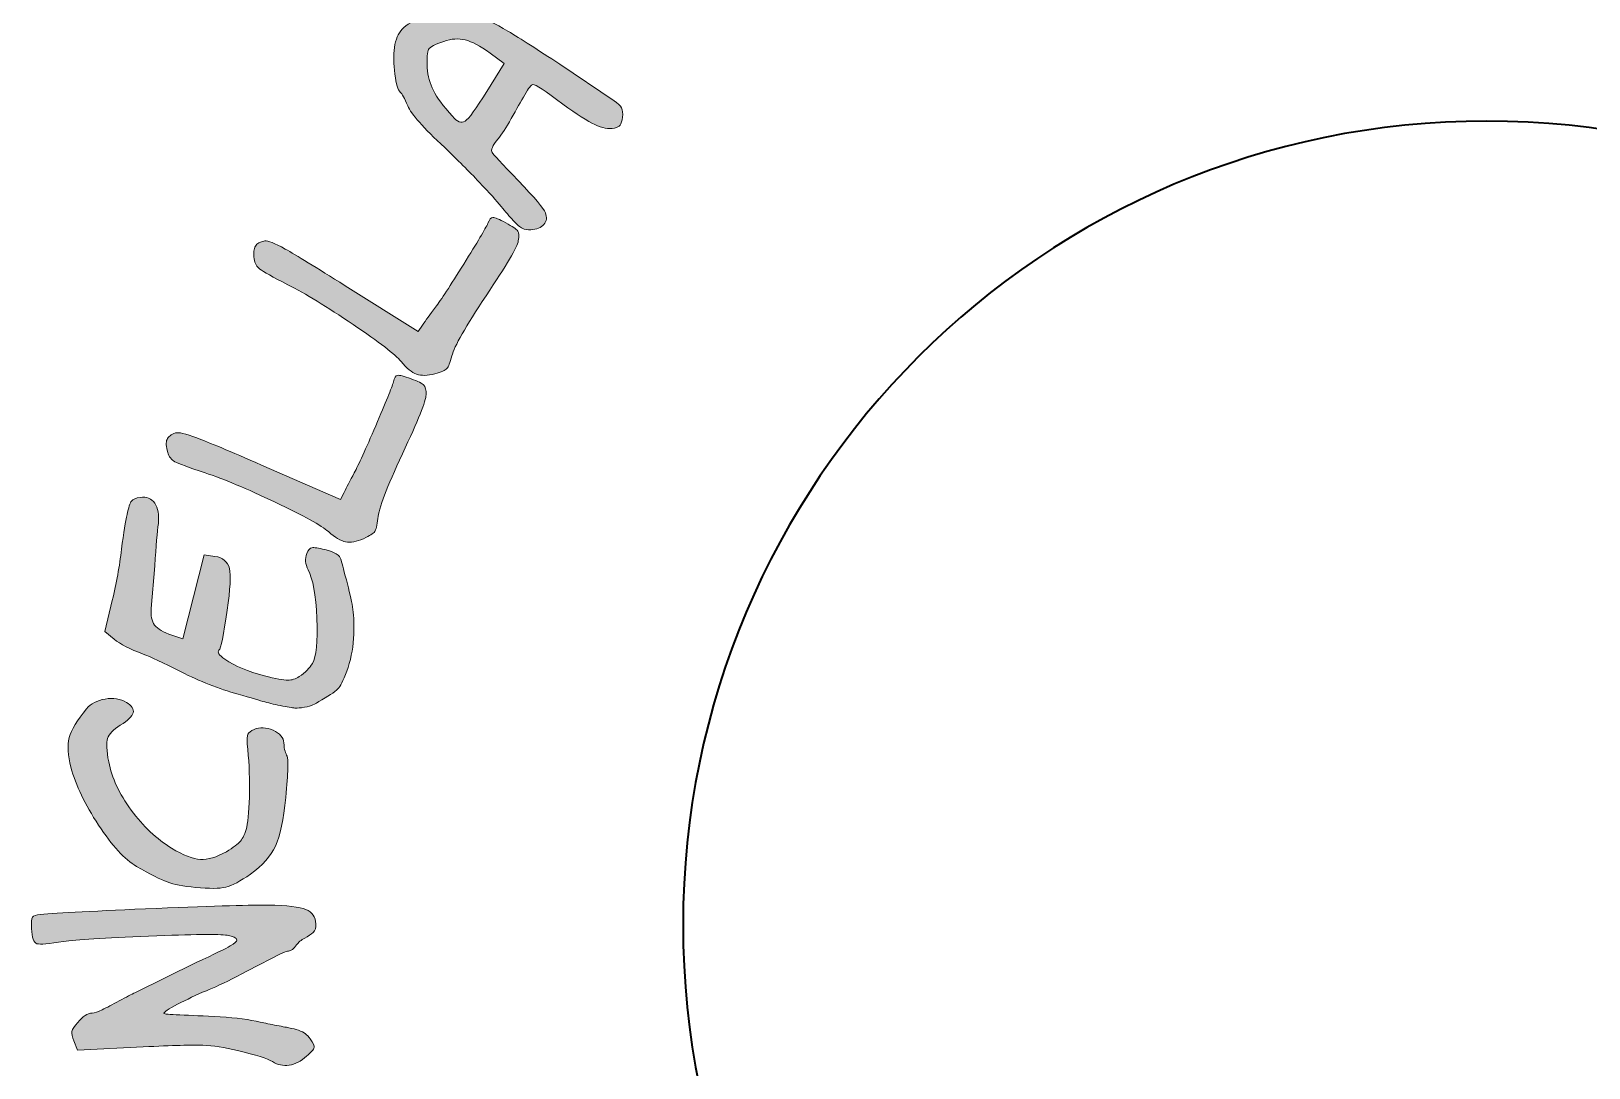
# Model space of a CAD drawing. Header units: inches. Extents: x -377 to 507, y -117 to 625.
# Drawn here: x -327.91 to -301.75, y 465.62 to 483.03 of the extents above; entities that cross this region are included whole.
import ezdxf

# ---------------------------------------------------------------- set-up
doc = ezdxf.new("R2010")
doc.units = ezdxf.units.IN
doc.header["$MEASUREMENT"] = 0
doc.layers.add('CUT', color=7, linetype='Continuous')
doc.layers.add('ENGRAVE', color=7, linetype='Continuous')

# ---------------------------------------------------------------- blocks, each defined once
blk = doc.blocks.new('block 265')
at = {"layer": 'ENGRAVE'}
h = blk.add_hatch(color=7, dxfattribs=at)
h.dxf.hatch_style = 2
edge = h.paths.add_edge_path()
edge.add_spline(control_points=[(-321.808, 482.757), (-321.788, 482.894), (-321.745, 482.997), (-321.679, 483.067), (-321.614, 483.136), (-321.48, 483.216), (-321.278, 483.307), (-321.143, 483.365), (-321.019, 483.398), (-320.909, 483.405), (-320.798, 483.413), (-320.655, 483.384), (-320.481, 483.319), (-320.306, 483.254), (-320.113, 483.159), (-319.902, 483.033), (-319.689, 482.907), (-319.4, 482.722), (-319.031, 482.477), (-319.031, 482.477), (-318.12, 481.864), (-318.12, 481.864), (-318.056, 481.822), (-318.015, 481.782), (-317.996, 481.745), (-317.978, 481.708), (-317.971, 481.656), (-317.977, 481.589), (-317.986, 481.525), (-317.999, 481.481), (-318.016, 481.457), (-318.034, 481.432), (-318.066, 481.415), (-318.113, 481.405), (-318.211, 481.386), (-318.321, 481.406), (-318.444, 481.464), (-318.566, 481.521), (-318.745, 481.637), (-318.981, 481.81), (-319.275, 482.032), (-319.444, 482.141), (-319.486, 482.137), (-319.509, 482.134), (-319.554, 482.078), (-319.618, 481.967), (-319.683, 481.855), (-319.759, 481.722), (-319.846, 481.566), (-319.934, 481.41), (-320.008, 481.297), (-320.067, 481.225), (-320.162, 481.111), (-320.195, 481.034), (-320.167, 480.995), (-320.153, 480.972), (-320.007, 480.815), (-319.728, 480.524), (-319.45, 480.233), (-319.298, 480.053), (-319.274, 479.983), (-319.242, 479.908), (-319.25, 479.843), (-319.298, 479.789), (-319.346, 479.735), (-319.419, 479.705), (-319.517, 479.698), (-319.574, 479.696), (-319.623, 479.704), (-319.661, 479.723), (-319.701, 479.742), (-319.751, 479.785), (-319.814, 479.853), (-319.876, 479.921), (-319.944, 480), (-320.017, 480.091), (-320.09, 480.182), (-320.212, 480.318), (-320.384, 480.498), (-320.556, 480.679), (-320.749, 480.872), (-320.964, 481.077), (-321.324, 481.413), (-321.53, 481.646), (-321.585, 481.777), (-321.639, 481.907), (-321.681, 481.984), (-321.71, 482.008), (-321.75, 482.041), (-321.78, 482.142), (-321.8, 482.313), (-321.821, 482.484), (-321.824, 482.632), (-321.808, 482.757)], knot_values=[0, 0, 0, 0, 1, 1, 1, 2, 2, 2, 3, 3, 3, 4, 4, 4, 5, 5, 5, 6, 6, 6, 7, 7, 7, 8, 8, 8, 9, 9, 9, 10, 10, 10, 11, 11, 11, 12, 12, 12, 13, 13, 13, 14, 14, 14, 15, 15, 15, 16, 16, 16, 17, 17, 17, 18, 18, 18, 19, 19, 19, 20, 20, 20, 21, 21, 21, 22, 22, 22, 23, 23, 23, 24, 24, 24, 25, 25, 25, 26, 26, 26, 27, 27, 27, 28, 28, 28, 29, 29, 29, 30, 30, 30, 31, 31, 31, 31], degree=3, periodic=1)
edge = h.paths.add_edge_path()
edge.add_spline(control_points=[(-320.979, 482.862), (-321.125, 482.812), (-321.21, 482.767), (-321.235, 482.727), (-321.259, 482.687), (-321.267, 482.584), (-321.257, 482.416), (-321.248, 482.282), (-321.213, 482.156), (-321.154, 482.038), (-321.095, 481.92), (-320.988, 481.776), (-320.834, 481.604), (-320.752, 481.509), (-320.682, 481.481), (-320.623, 481.52), (-320.56, 481.562), (-320.439, 481.728), (-320.259, 482.019), (-320.259, 482.019), (-319.966, 482.493), (-319.966, 482.493), (-319.966, 482.493), (-320.203, 482.665), (-320.203, 482.665), (-320.367, 482.784), (-320.506, 482.858), (-320.621, 482.887), (-320.734, 482.915), (-320.854, 482.907), (-320.979, 482.862)], knot_values=[0, 0, 0, 0, 1, 1, 1, 2, 2, 2, 3, 3, 3, 4, 4, 4, 5, 5, 5, 6, 6, 6, 7, 7, 7, 8, 8, 8, 9, 9, 9, 10, 10, 10, 10], degree=3, periodic=1)
h = blk.add_hatch(color=7, dxfattribs=at)
h.dxf.hatch_style = 2
edge = h.paths.add_edge_path()
edge.add_spline(control_points=[(-324.163, 479.209), (-324.178, 479.307), (-324.171, 479.379), (-324.143, 479.424), (-324.116, 479.469), (-324.063, 479.498), (-323.986, 479.51), (-323.936, 479.519), (-323.821, 479.474), (-323.642, 479.374), (-323.462, 479.274), (-323.127, 479.069), (-322.637, 478.759), (-322.637, 478.759), (-321.411, 477.988), (-321.411, 477.988), (-321.411, 477.988), (-321.336, 478.098), (-321.336, 478.098), (-321.284, 478.175), (-321.211, 478.274), (-321.117, 478.396), (-321.03, 478.515), (-320.871, 478.757), (-320.643, 479.122), (-320.416, 479.486), (-320.281, 479.715), (-320.239, 479.808), (-320.214, 479.873), (-320.186, 479.905), (-320.153, 479.905), (-320.121, 479.905), (-320.049, 479.875), (-319.937, 479.814), (-319.826, 479.753), (-319.759, 479.708), (-319.738, 479.677), (-319.717, 479.647), (-319.714, 479.592), (-319.728, 479.511), (-319.744, 479.412), (-319.925, 479.104), (-320.27, 478.588), (-320.615, 478.073), (-320.806, 477.736), (-320.842, 477.58), (-320.873, 477.465), (-320.901, 477.394), (-320.928, 477.368), (-320.953, 477.341), (-321.021, 477.312), (-321.13, 477.28), (-321.255, 477.246), (-321.356, 477.244), (-321.436, 477.273), (-321.515, 477.302), (-321.602, 477.372), (-321.697, 477.485), (-321.793, 477.603), (-322.062, 477.811), (-322.503, 478.108), (-322.944, 478.405), (-323.308, 478.627), (-323.596, 478.773), (-323.856, 478.907), (-324.014, 478.995), (-324.068, 479.036), (-324.123, 479.076), (-324.154, 479.134), (-324.163, 479.209)], knot_values=[0, 0, 0, 0, 1, 1, 1, 2, 2, 2, 3, 3, 3, 4, 4, 4, 5, 5, 5, 6, 6, 6, 7, 7, 7, 8, 8, 8, 9, 9, 9, 10, 10, 10, 11, 11, 11, 12, 12, 12, 13, 13, 13, 14, 14, 14, 15, 15, 15, 16, 16, 16, 17, 17, 17, 18, 18, 18, 19, 19, 19, 20, 20, 20, 21, 21, 21, 22, 22, 22, 23, 23, 23, 23], degree=3, periodic=1)
h = blk.add_hatch(color=7, dxfattribs=at)
h.dxf.hatch_style = 2
edge = h.paths.add_edge_path()
edge.add_spline(control_points=[(-325.616, 475.96), (-325.645, 476.055), (-325.649, 476.127), (-325.628, 476.176), (-325.608, 476.224), (-325.561, 476.261), (-325.486, 476.285), (-325.438, 476.301), (-325.318, 476.274), (-325.125, 476.202), (-324.933, 476.13), (-324.57, 475.978), (-324.039, 475.746), (-324.039, 475.746), (-322.712, 475.168), (-322.712, 475.168), (-322.712, 475.168), (-322.654, 475.288), (-322.654, 475.288), (-322.614, 475.372), (-322.557, 475.481), (-322.482, 475.615), (-322.413, 475.747), (-322.293, 476.01), (-322.123, 476.405), (-321.953, 476.799), (-321.854, 477.046), (-321.826, 477.144), (-321.812, 477.212), (-321.788, 477.248), (-321.757, 477.253), (-321.725, 477.258), (-321.649, 477.239), (-321.529, 477.195), (-321.41, 477.152), (-321.338, 477.117), (-321.312, 477.09), (-321.287, 477.063), (-321.274, 477.009), (-321.277, 476.927), (-321.278, 476.827), (-321.41, 476.495), (-321.674, 475.934), (-321.937, 475.372), (-322.075, 475.011), (-322.087, 474.85), (-322.1, 474.732), (-322.118, 474.657), (-322.139, 474.628), (-322.161, 474.598), (-322.224, 474.559), (-322.327, 474.51), (-322.445, 474.459), (-322.545, 474.441), (-322.628, 474.457), (-322.71, 474.474), (-322.807, 474.53), (-322.918, 474.628), (-323.031, 474.73), (-323.328, 474.895), (-323.809, 475.122), (-324.289, 475.349), (-324.683, 475.514), (-324.989, 475.615), (-325.267, 475.708), (-325.436, 475.771), (-325.496, 475.803), (-325.556, 475.835), (-325.596, 475.888), (-325.616, 475.96)], knot_values=[0, 0, 0, 0, 1, 1, 1, 2, 2, 2, 3, 3, 3, 4, 4, 4, 5, 5, 5, 6, 6, 6, 7, 7, 7, 8, 8, 8, 9, 9, 9, 10, 10, 10, 11, 11, 11, 12, 12, 12, 13, 13, 13, 14, 14, 14, 15, 15, 15, 16, 16, 16, 17, 17, 17, 18, 18, 18, 19, 19, 19, 20, 20, 20, 21, 21, 21, 22, 22, 22, 23, 23, 23, 23], degree=3, periodic=1)
h = blk.add_hatch(color=7, dxfattribs=at)
h.dxf.hatch_style = 2
edge = h.paths.add_edge_path()
edge.add_spline(control_points=[(-326.548, 473.47), (-326.478, 473.763), (-326.425, 474.05), (-326.391, 474.332), (-326.357, 474.613), (-326.326, 474.807), (-326.299, 474.914), (-326.273, 475.034), (-326.248, 475.11), (-326.225, 475.141), (-326.202, 475.172), (-326.151, 475.193), (-326.075, 475.204), (-325.971, 475.217), (-325.891, 475.184), (-325.834, 475.104), (-325.779, 475.024), (-325.758, 474.912), (-325.773, 474.767), (-325.791, 474.628), (-325.812, 474.391), (-325.835, 474.056), (-325.835, 474.056), (-325.893, 473.337), (-325.893, 473.337), (-325.906, 473.218), (-325.887, 473.126), (-325.836, 473.06), (-325.784, 472.995), (-325.689, 472.938), (-325.548, 472.889), (-325.548, 472.889), (-325.361, 472.828), (-325.361, 472.828), (-325.361, 472.828), (-325.003, 474.238), (-325.003, 474.238), (-325.003, 474.238), (-324.826, 474.213), (-324.826, 474.213), (-324.687, 474.191), (-324.605, 474.123), (-324.58, 474.009), (-324.554, 473.896), (-324.566, 473.662), (-324.617, 473.308), (-324.68, 472.887), (-324.726, 472.663), (-324.755, 472.635), (-324.788, 472.605), (-324.755, 472.555), (-324.655, 472.486), (-324.484, 472.368), (-324.263, 472.275), (-323.993, 472.206), (-323.799, 472.157), (-323.669, 472.133), (-323.601, 472.133), (-323.533, 472.133), (-323.468, 472.154), (-323.406, 472.195), (-323.306, 472.261), (-323.233, 472.334), (-323.186, 472.414), (-323.119, 472.524), (-323.095, 472.776), (-323.112, 473.172), (-323.129, 473.567), (-323.178, 473.838), (-323.259, 473.985), (-323.308, 474.085), (-323.315, 474.177), (-323.281, 474.259), (-323.257, 474.319), (-323.228, 474.352), (-323.194, 474.358), (-323.16, 474.365), (-323.087, 474.354), (-322.976, 474.326), (-322.812, 474.284), (-322.723, 474.231), (-322.708, 474.167), (-322.697, 474.124), (-322.667, 474.008), (-322.616, 473.819), (-322.567, 473.629), (-322.532, 473.478), (-322.512, 473.366), (-322.492, 473.254), (-322.485, 473.101), (-322.492, 472.906), (-322.497, 472.711), (-322.53, 472.525), (-322.587, 472.347), (-322.65, 472.171), (-322.701, 472.057), (-322.742, 472.006), (-322.784, 471.956), (-322.879, 471.888), (-323.026, 471.804), (-323.098, 471.761), (-323.149, 471.732), (-323.177, 471.717), (-323.204, 471.702), (-323.252, 471.689), (-323.321, 471.678), (-323.389, 471.667), (-323.438, 471.662), (-323.468, 471.664), (-323.499, 471.665), (-323.571, 471.676), (-323.685, 471.699), (-323.8, 471.721), (-323.899, 471.744), (-323.983, 471.768), (-324.066, 471.791), (-324.216, 471.835), (-324.431, 471.898), (-324.762, 471.991), (-325.081, 472.115), (-325.391, 472.272), (-325.7, 472.43), (-325.913, 472.529), (-326.029, 472.572), (-326.248, 472.654), (-326.41, 472.737), (-326.516, 472.82), (-326.516, 472.82), (-326.673, 472.952), (-326.673, 472.952), (-326.673, 472.952), (-326.548, 473.47), (-326.548, 473.47)], knot_values=[0, 0, 0, 0, 1, 1, 1, 2, 2, 2, 3, 3, 3, 4, 4, 4, 5, 5, 5, 6, 6, 6, 7, 7, 7, 8, 8, 8, 9, 9, 9, 10, 10, 10, 11, 11, 11, 12, 12, 12, 13, 13, 13, 14, 14, 14, 15, 15, 15, 16, 16, 16, 17, 17, 17, 18, 18, 18, 19, 19, 19, 20, 20, 20, 21, 21, 21, 22, 22, 22, 23, 23, 23, 24, 24, 24, 25, 25, 25, 26, 26, 26, 27, 27, 27, 28, 28, 28, 29, 29, 29, 30, 30, 30, 31, 31, 31, 32, 32, 32, 33, 33, 33, 34, 34, 34, 35, 35, 35, 36, 36, 36, 37, 37, 37, 38, 38, 38, 39, 39, 39, 40, 40, 40, 41, 41, 41, 42, 42, 42, 43, 43, 43, 44, 44, 44, 44], degree=3, periodic=1)
h = blk.add_hatch(color=7, dxfattribs=at)
h.dxf.hatch_style = 2
edge = h.paths.add_edge_path()
edge.add_spline(control_points=[(-327.241, 470.67), (-327.294, 470.871), (-327.303, 471.037), (-327.269, 471.168), (-327.235, 471.298), (-327.138, 471.46), (-326.979, 471.653), (-326.907, 471.739), (-326.802, 471.794), (-326.666, 471.817), (-326.53, 471.839), (-326.411, 471.82), (-326.311, 471.76), (-326.219, 471.704), (-326.181, 471.646), (-326.197, 471.586), (-326.214, 471.526), (-326.285, 471.457), (-326.412, 471.38), (-326.531, 471.303), (-326.601, 471.228), (-326.626, 471.156), (-326.65, 471.084), (-326.643, 470.952), (-326.607, 470.761), (-326.556, 470.497), (-326.43, 470.227), (-326.23, 469.952), (-326.029, 469.678), (-325.802, 469.464), (-325.55, 469.311), (-325.352, 469.194), (-325.192, 469.132), (-325.067, 469.124), (-324.942, 469.116), (-324.797, 469.159), (-324.63, 469.253), (-324.513, 469.322), (-324.434, 469.382), (-324.392, 469.431), (-324.352, 469.48), (-324.317, 469.558), (-324.29, 469.666), (-324.261, 469.787), (-324.246, 469.989), (-324.243, 470.271), (-324.241, 470.554), (-324.253, 470.818), (-324.28, 471.063), (-324.286, 471.14), (-324.281, 471.194), (-324.268, 471.224), (-324.254, 471.255), (-324.22, 471.282), (-324.167, 471.307), (-324.069, 471.348), (-323.962, 471.343), (-323.847, 471.291), (-323.73, 471.24), (-323.67, 471.169), (-323.666, 471.079), (-323.663, 471.024), (-323.656, 470.978), (-323.644, 470.943), (-323.633, 470.908), (-323.622, 470.879), (-323.611, 470.857), (-323.601, 470.834), (-323.597, 470.766), (-323.6, 470.652), (-323.602, 470.537), (-323.614, 470.374), (-323.635, 470.164), (-323.672, 469.789), (-323.729, 469.517), (-323.807, 469.348), (-323.886, 469.179), (-324.025, 469.022), (-324.227, 468.876), (-324.396, 468.756), (-324.534, 468.683), (-324.641, 468.657), (-324.747, 468.632), (-324.917, 468.63), (-325.148, 468.653), (-325.355, 468.673), (-325.513, 468.704), (-325.624, 468.744), (-325.735, 468.785), (-325.907, 468.872), (-326.141, 469.006), (-326.338, 469.123), (-326.55, 469.354), (-326.778, 469.7), (-327.006, 470.045), (-327.16, 470.369), (-327.241, 470.67)], knot_values=[0, 0, 0, 0, 1, 1, 1, 2, 2, 2, 3, 3, 3, 4, 4, 4, 5, 5, 5, 6, 6, 6, 7, 7, 7, 8, 8, 8, 9, 9, 9, 10, 10, 10, 11, 11, 11, 12, 12, 12, 13, 13, 13, 14, 14, 14, 15, 15, 15, 16, 16, 16, 17, 17, 17, 18, 18, 18, 19, 19, 19, 20, 20, 20, 21, 21, 21, 22, 22, 22, 23, 23, 23, 24, 24, 24, 25, 25, 25, 26, 26, 26, 27, 27, 27, 28, 28, 28, 29, 29, 29, 30, 30, 30, 31, 31, 31, 32, 32, 32, 32], degree=3, periodic=1)
h = blk.add_hatch(color=7, dxfattribs=at)
h.dxf.hatch_style = 2
edge = h.paths.add_edge_path()
edge.add_spline(control_points=[(-327.813, 467.708), (-327.866, 467.724), (-327.897, 467.809), (-327.905, 467.961), (-327.91, 468.062), (-327.904, 468.126), (-327.889, 468.152), (-327.873, 468.179), (-327.829, 468.193), (-327.757, 468.197), (-327.466, 468.224), (-326.815, 468.259), (-325.804, 468.3), (-324.794, 468.342), (-324.169, 468.36), (-323.932, 468.355), (-323.613, 468.35), (-323.401, 468.325), (-323.295, 468.282), (-323.189, 468.238), (-323.133, 468.157), (-323.128, 468.039), (-323.124, 467.975), (-323.14, 467.928), (-323.174, 467.897), (-323.209, 467.865), (-323.256, 467.833), (-323.316, 467.801), (-323.376, 467.768), (-323.421, 467.73), (-323.453, 467.686), (-323.501, 467.62), (-323.546, 467.586), (-323.588, 467.584), (-323.626, 467.582), (-323.726, 467.539), (-323.887, 467.454), (-324.048, 467.37), (-324.237, 467.272), (-324.454, 467.159), (-324.671, 467.047), (-324.842, 466.966), (-324.967, 466.918), (-325.136, 466.846), (-325.298, 466.77), (-325.451, 466.69), (-325.604, 466.61), (-325.68, 466.56), (-325.679, 466.539), (-325.678, 466.526), (-325.588, 466.517), (-325.41, 466.511), (-325.232, 466.505), (-325.007, 466.494), (-324.735, 466.478), (-324.463, 466.462), (-324.239, 466.432), (-324.063, 466.39), (-323.982, 466.373), (-323.888, 466.354), (-323.784, 466.334), (-323.679, 466.314), (-323.605, 466.3), (-323.562, 466.291), (-323.519, 466.283), (-323.472, 466.27), (-323.42, 466.254), (-323.369, 466.237), (-323.329, 466.218), (-323.303, 466.196), (-323.276, 466.174), (-323.25, 466.145), (-323.222, 466.108), (-323.172, 466.038), (-323.151, 465.989), (-323.158, 465.962), (-323.165, 465.934), (-323.207, 465.886), (-323.284, 465.819), (-323.377, 465.733), (-323.475, 465.683), (-323.576, 465.667), (-323.677, 465.652), (-323.771, 465.672), (-323.858, 465.727), (-323.937, 465.778), (-324.133, 465.84), (-324.446, 465.913), (-324.66, 465.967), (-324.854, 465.996), (-325.026, 466.002), (-325.198, 466.009), (-325.531, 466), (-326.026, 465.975), (-326.026, 465.975), (-327.129, 465.92), (-327.129, 465.92), (-327.129, 465.92), (-327.194, 466.076), (-327.194, 466.076), (-327.223, 466.142), (-327.233, 466.195), (-327.224, 466.234), (-327.216, 466.272), (-327.184, 466.322), (-327.127, 466.384), (-327.043, 466.486), (-326.963, 466.539), (-326.887, 466.543), (-326.845, 466.545), (-326.787, 466.563), (-326.715, 466.599), (-326.643, 466.634), (-326.548, 466.683), (-326.43, 466.746), (-326.312, 466.81), (-326.222, 466.857), (-326.16, 466.89), (-326.16, 466.89), (-325.136, 467.392), (-325.136, 467.392), (-324.83, 467.535), (-324.639, 467.627), (-324.565, 467.669), (-324.491, 467.711), (-324.454, 467.744), (-324.455, 467.769), (-324.457, 467.803), (-324.512, 467.83), (-324.618, 467.85), (-324.751, 467.869), (-325.191, 467.864), (-325.937, 467.836), (-326.684, 467.807), (-327.16, 467.777), (-327.366, 467.746), (-327.61, 467.704), (-327.759, 467.691), (-327.813, 467.708)], knot_values=[0, 0, 0, 0, 1, 1, 1, 2, 2, 2, 3, 3, 3, 4, 4, 4, 5, 5, 5, 6, 6, 6, 7, 7, 7, 8, 8, 8, 9, 9, 9, 10, 10, 10, 11, 11, 11, 12, 12, 12, 13, 13, 13, 14, 14, 14, 15, 15, 15, 16, 16, 16, 17, 17, 17, 18, 18, 18, 19, 19, 19, 20, 20, 20, 21, 21, 21, 22, 22, 22, 23, 23, 23, 24, 24, 24, 25, 25, 25, 26, 26, 26, 27, 27, 27, 28, 28, 28, 29, 29, 29, 30, 30, 30, 31, 31, 31, 32, 32, 32, 33, 33, 33, 34, 34, 34, 35, 35, 35, 36, 36, 36, 37, 37, 37, 38, 38, 38, 39, 39, 39, 40, 40, 40, 41, 41, 41, 42, 42, 42, 43, 43, 43, 44, 44, 44, 45, 45, 45, 46, 46, 46, 46], degree=3, periodic=1)
at = {"layer": 'ENGRAVE', "lineweight": 0}
for points, knots in [([(-321.808, 482.757), (-321.788, 482.894), (-321.745, 482.997), (-321.679, 483.067), (-321.614, 483.136), (-321.48, 483.216), (-321.278, 483.307), (-321.143, 483.365), (-321.019, 483.398), (-320.909, 483.405), (-320.798, 483.413), (-320.655, 483.384), (-320.481, 483.319), (-320.306, 483.254), (-320.113, 483.159), (-319.902, 483.033), (-319.689, 482.907), (-319.4, 482.722), (-319.031, 482.477), (-319.031, 482.477), (-318.12, 481.864), (-318.12, 481.864), (-318.056, 481.822), (-318.015, 481.782), (-317.996, 481.745), (-317.978, 481.708), (-317.971, 481.656), (-317.977, 481.589), (-317.986, 481.525), (-317.999, 481.481), (-318.016, 481.457), (-318.034, 481.432), (-318.066, 481.415), (-318.113, 481.405), (-318.211, 481.386), (-318.321, 481.406), (-318.444, 481.464), (-318.566, 481.521), (-318.745, 481.637), (-318.981, 481.81), (-319.275, 482.032), (-319.444, 482.141), (-319.486, 482.137), (-319.509, 482.134), (-319.554, 482.078), (-319.618, 481.967), (-319.683, 481.855), (-319.759, 481.722), (-319.846, 481.566), (-319.934, 481.41), (-320.008, 481.297), (-320.067, 481.225), (-320.162, 481.111), (-320.195, 481.034), (-320.167, 480.995), (-320.153, 480.972), (-320.007, 480.815), (-319.728, 480.524), (-319.45, 480.233), (-319.298, 480.053), (-319.274, 479.983), (-319.242, 479.908), (-319.25, 479.843), (-319.298, 479.789), (-319.346, 479.735), (-319.419, 479.705), (-319.517, 479.698), (-319.574, 479.696), (-319.623, 479.704), (-319.661, 479.723), (-319.701, 479.742), (-319.751, 479.785), (-319.814, 479.853), (-319.876, 479.921), (-319.944, 480), (-320.017, 480.091), (-320.09, 480.182), (-320.212, 480.318), (-320.384, 480.498), (-320.556, 480.679), (-320.749, 480.872), (-320.964, 481.077), (-321.324, 481.413), (-321.53, 481.646), (-321.585, 481.777), (-321.639, 481.907), (-321.681, 481.984), (-321.71, 482.008), (-321.75, 482.041), (-321.78, 482.142), (-321.8, 482.313), (-321.821, 482.484), (-321.824, 482.632), (-321.808, 482.757)], [0, 0, 0, 0, 1, 1, 1, 2, 2, 2, 3, 3, 3, 4, 4, 4, 5, 5, 5, 6, 6, 6, 7, 7, 7, 8, 8, 8, 9, 9, 9, 10, 10, 10, 11, 11, 11, 12, 12, 12, 13, 13, 13, 14, 14, 14, 15, 15, 15, 16, 16, 16, 17, 17, 17, 18, 18, 18, 19, 19, 19, 20, 20, 20, 21, 21, 21, 22, 22, 22, 23, 23, 23, 24, 24, 24, 25, 25, 25, 26, 26, 26, 27, 27, 27, 28, 28, 28, 29, 29, 29, 30, 30, 30, 31, 31, 31, 31]), ([(-320.979, 482.862), (-321.125, 482.812), (-321.21, 482.767), (-321.235, 482.727), (-321.259, 482.687), (-321.267, 482.584), (-321.257, 482.416), (-321.248, 482.282), (-321.213, 482.156), (-321.154, 482.038), (-321.095, 481.92), (-320.988, 481.776), (-320.834, 481.604), (-320.752, 481.509), (-320.682, 481.481), (-320.623, 481.52), (-320.56, 481.562), (-320.439, 481.728), (-320.259, 482.019), (-320.259, 482.019), (-319.966, 482.493), (-319.966, 482.493), (-319.966, 482.493), (-320.203, 482.665), (-320.203, 482.665), (-320.367, 482.784), (-320.506, 482.858), (-320.621, 482.887), (-320.734, 482.915), (-320.854, 482.907), (-320.979, 482.862)], [0, 0, 0, 0, 1, 1, 1, 2, 2, 2, 3, 3, 3, 4, 4, 4, 5, 5, 5, 6, 6, 6, 7, 7, 7, 8, 8, 8, 9, 9, 9, 10, 10, 10, 10]), ([(-324.163, 479.209), (-324.178, 479.307), (-324.171, 479.379), (-324.143, 479.424), (-324.116, 479.469), (-324.063, 479.498), (-323.986, 479.51), (-323.936, 479.519), (-323.821, 479.474), (-323.642, 479.374), (-323.462, 479.274), (-323.127, 479.069), (-322.637, 478.759), (-322.637, 478.759), (-321.411, 477.988), (-321.411, 477.988), (-321.411, 477.988), (-321.336, 478.098), (-321.336, 478.098), (-321.284, 478.175), (-321.211, 478.274), (-321.117, 478.396), (-321.03, 478.515), (-320.871, 478.757), (-320.643, 479.122), (-320.416, 479.486), (-320.281, 479.715), (-320.239, 479.808), (-320.214, 479.873), (-320.186, 479.905), (-320.153, 479.905), (-320.121, 479.905), (-320.049, 479.875), (-319.937, 479.814), (-319.826, 479.753), (-319.759, 479.708), (-319.738, 479.677), (-319.717, 479.647), (-319.714, 479.592), (-319.728, 479.511), (-319.744, 479.412), (-319.925, 479.104), (-320.27, 478.588), (-320.615, 478.073), (-320.806, 477.736), (-320.842, 477.58), (-320.873, 477.465), (-320.901, 477.394), (-320.928, 477.368), (-320.953, 477.341), (-321.021, 477.312), (-321.13, 477.28), (-321.255, 477.246), (-321.356, 477.244), (-321.436, 477.273), (-321.515, 477.302), (-321.602, 477.372), (-321.697, 477.485), (-321.793, 477.603), (-322.062, 477.811), (-322.503, 478.108), (-322.944, 478.405), (-323.308, 478.627), (-323.596, 478.773), (-323.856, 478.907), (-324.014, 478.995), (-324.068, 479.036), (-324.123, 479.076), (-324.154, 479.134), (-324.163, 479.209)], [0, 0, 0, 0, 1, 1, 1, 2, 2, 2, 3, 3, 3, 4, 4, 4, 5, 5, 5, 6, 6, 6, 7, 7, 7, 8, 8, 8, 9, 9, 9, 10, 10, 10, 11, 11, 11, 12, 12, 12, 13, 13, 13, 14, 14, 14, 15, 15, 15, 16, 16, 16, 17, 17, 17, 18, 18, 18, 19, 19, 19, 20, 20, 20, 21, 21, 21, 22, 22, 22, 23, 23, 23, 23]), ([(-325.616, 475.96), (-325.645, 476.055), (-325.649, 476.127), (-325.628, 476.176), (-325.608, 476.224), (-325.561, 476.261), (-325.486, 476.285), (-325.438, 476.301), (-325.318, 476.274), (-325.125, 476.202), (-324.933, 476.13), (-324.57, 475.978), (-324.039, 475.746), (-324.039, 475.746), (-322.712, 475.168), (-322.712, 475.168), (-322.712, 475.168), (-322.654, 475.288), (-322.654, 475.288), (-322.614, 475.372), (-322.557, 475.481), (-322.482, 475.615), (-322.413, 475.747), (-322.293, 476.01), (-322.123, 476.405), (-321.953, 476.799), (-321.854, 477.046), (-321.826, 477.144), (-321.812, 477.212), (-321.788, 477.248), (-321.757, 477.253), (-321.725, 477.258), (-321.649, 477.239), (-321.529, 477.195), (-321.41, 477.152), (-321.338, 477.117), (-321.312, 477.09), (-321.287, 477.063), (-321.274, 477.009), (-321.277, 476.927), (-321.278, 476.827), (-321.41, 476.495), (-321.674, 475.934), (-321.937, 475.372), (-322.075, 475.011), (-322.087, 474.85), (-322.1, 474.732), (-322.118, 474.657), (-322.139, 474.628), (-322.161, 474.598), (-322.224, 474.559), (-322.327, 474.51), (-322.445, 474.459), (-322.545, 474.441), (-322.628, 474.457), (-322.71, 474.474), (-322.807, 474.53), (-322.918, 474.628), (-323.031, 474.73), (-323.328, 474.895), (-323.809, 475.122), (-324.289, 475.349), (-324.683, 475.514), (-324.989, 475.615), (-325.267, 475.708), (-325.436, 475.771), (-325.496, 475.803), (-325.556, 475.835), (-325.596, 475.888), (-325.616, 475.96)], [0, 0, 0, 0, 1, 1, 1, 2, 2, 2, 3, 3, 3, 4, 4, 4, 5, 5, 5, 6, 6, 6, 7, 7, 7, 8, 8, 8, 9, 9, 9, 10, 10, 10, 11, 11, 11, 12, 12, 12, 13, 13, 13, 14, 14, 14, 15, 15, 15, 16, 16, 16, 17, 17, 17, 18, 18, 18, 19, 19, 19, 20, 20, 20, 21, 21, 21, 22, 22, 22, 23, 23, 23, 23]), ([(-326.548, 473.47), (-326.478, 473.763), (-326.425, 474.05), (-326.391, 474.332), (-326.357, 474.613), (-326.326, 474.807), (-326.299, 474.914), (-326.273, 475.034), (-326.248, 475.11), (-326.225, 475.141), (-326.202, 475.172), (-326.151, 475.193), (-326.075, 475.204), (-325.971, 475.217), (-325.891, 475.184), (-325.834, 475.104), (-325.779, 475.024), (-325.758, 474.912), (-325.773, 474.767), (-325.791, 474.628), (-325.812, 474.391), (-325.835, 474.056), (-325.835, 474.056), (-325.893, 473.337), (-325.893, 473.337), (-325.906, 473.218), (-325.887, 473.126), (-325.836, 473.06), (-325.784, 472.995), (-325.689, 472.938), (-325.548, 472.889), (-325.548, 472.889), (-325.361, 472.828), (-325.361, 472.828), (-325.361, 472.828), (-325.003, 474.238), (-325.003, 474.238), (-325.003, 474.238), (-324.826, 474.213), (-324.826, 474.213), (-324.687, 474.191), (-324.605, 474.123), (-324.58, 474.009), (-324.554, 473.896), (-324.566, 473.662), (-324.617, 473.308), (-324.68, 472.887), (-324.726, 472.663), (-324.755, 472.635), (-324.788, 472.605), (-324.755, 472.555), (-324.655, 472.486), (-324.484, 472.368), (-324.263, 472.275), (-323.993, 472.206), (-323.799, 472.157), (-323.669, 472.133), (-323.601, 472.133), (-323.533, 472.133), (-323.468, 472.154), (-323.406, 472.195), (-323.306, 472.261), (-323.233, 472.334), (-323.186, 472.414), (-323.119, 472.524), (-323.095, 472.776), (-323.112, 473.172), (-323.129, 473.567), (-323.178, 473.838), (-323.259, 473.985), (-323.308, 474.085), (-323.315, 474.177), (-323.281, 474.259), (-323.257, 474.319), (-323.228, 474.352), (-323.194, 474.358), (-323.16, 474.365), (-323.087, 474.354), (-322.976, 474.326), (-322.812, 474.284), (-322.723, 474.231), (-322.708, 474.167), (-322.697, 474.124), (-322.667, 474.008), (-322.616, 473.819), (-322.567, 473.629), (-322.532, 473.478), (-322.512, 473.366), (-322.492, 473.254), (-322.485, 473.101), (-322.492, 472.906), (-322.497, 472.711), (-322.53, 472.525), (-322.587, 472.347), (-322.65, 472.171), (-322.701, 472.057), (-322.742, 472.006), (-322.784, 471.956), (-322.879, 471.888), (-323.026, 471.804), (-323.098, 471.761), (-323.149, 471.732), (-323.177, 471.717), (-323.204, 471.702), (-323.252, 471.689), (-323.321, 471.678), (-323.389, 471.667), (-323.438, 471.662), (-323.468, 471.664), (-323.499, 471.665), (-323.571, 471.676), (-323.685, 471.699), (-323.8, 471.721), (-323.899, 471.744), (-323.983, 471.768), (-324.066, 471.791), (-324.216, 471.835), (-324.431, 471.898), (-324.762, 471.991), (-325.081, 472.115), (-325.391, 472.272), (-325.7, 472.43), (-325.913, 472.529), (-326.029, 472.572), (-326.248, 472.654), (-326.41, 472.737), (-326.516, 472.82), (-326.516, 472.82), (-326.673, 472.952), (-326.673, 472.952), (-326.673, 472.952), (-326.548, 473.47), (-326.548, 473.47)], [0, 0, 0, 0, 1, 1, 1, 2, 2, 2, 3, 3, 3, 4, 4, 4, 5, 5, 5, 6, 6, 6, 7, 7, 7, 8, 8, 8, 9, 9, 9, 10, 10, 10, 11, 11, 11, 12, 12, 12, 13, 13, 13, 14, 14, 14, 15, 15, 15, 16, 16, 16, 17, 17, 17, 18, 18, 18, 19, 19, 19, 20, 20, 20, 21, 21, 21, 22, 22, 22, 23, 23, 23, 24, 24, 24, 25, 25, 25, 26, 26, 26, 27, 27, 27, 28, 28, 28, 29, 29, 29, 30, 30, 30, 31, 31, 31, 32, 32, 32, 33, 33, 33, 34, 34, 34, 35, 35, 35, 36, 36, 36, 37, 37, 37, 38, 38, 38, 39, 39, 39, 40, 40, 40, 41, 41, 41, 42, 42, 42, 43, 43, 43, 44, 44, 44, 44]), ([(-327.241, 470.67), (-327.294, 470.871), (-327.303, 471.037), (-327.269, 471.168), (-327.235, 471.298), (-327.138, 471.46), (-326.979, 471.653), (-326.907, 471.739), (-326.802, 471.794), (-326.666, 471.817), (-326.53, 471.839), (-326.411, 471.82), (-326.311, 471.76), (-326.219, 471.704), (-326.181, 471.646), (-326.197, 471.586), (-326.214, 471.526), (-326.285, 471.457), (-326.412, 471.38), (-326.531, 471.303), (-326.601, 471.228), (-326.626, 471.156), (-326.65, 471.084), (-326.643, 470.952), (-326.607, 470.761), (-326.556, 470.497), (-326.43, 470.227), (-326.23, 469.952), (-326.029, 469.678), (-325.802, 469.464), (-325.55, 469.311), (-325.352, 469.194), (-325.192, 469.132), (-325.067, 469.124), (-324.942, 469.116), (-324.797, 469.159), (-324.63, 469.253), (-324.513, 469.322), (-324.434, 469.382), (-324.392, 469.431), (-324.352, 469.48), (-324.317, 469.558), (-324.29, 469.666), (-324.261, 469.787), (-324.246, 469.989), (-324.243, 470.271), (-324.241, 470.554), (-324.253, 470.818), (-324.28, 471.063), (-324.286, 471.14), (-324.281, 471.194), (-324.268, 471.224), (-324.254, 471.255), (-324.22, 471.282), (-324.167, 471.307), (-324.069, 471.348), (-323.962, 471.343), (-323.847, 471.291), (-323.73, 471.24), (-323.67, 471.169), (-323.666, 471.079), (-323.663, 471.024), (-323.656, 470.978), (-323.644, 470.943), (-323.633, 470.908), (-323.622, 470.879), (-323.611, 470.857), (-323.601, 470.834), (-323.597, 470.766), (-323.6, 470.652), (-323.602, 470.537), (-323.614, 470.374), (-323.635, 470.164), (-323.672, 469.789), (-323.729, 469.517), (-323.807, 469.348), (-323.886, 469.179), (-324.025, 469.022), (-324.227, 468.876), (-324.396, 468.756), (-324.534, 468.683), (-324.641, 468.657), (-324.747, 468.632), (-324.917, 468.63), (-325.148, 468.653), (-325.355, 468.673), (-325.513, 468.704), (-325.624, 468.744), (-325.735, 468.785), (-325.907, 468.872), (-326.141, 469.006), (-326.338, 469.123), (-326.55, 469.354), (-326.778, 469.7), (-327.006, 470.045), (-327.16, 470.369), (-327.241, 470.67)], [0, 0, 0, 0, 1, 1, 1, 2, 2, 2, 3, 3, 3, 4, 4, 4, 5, 5, 5, 6, 6, 6, 7, 7, 7, 8, 8, 8, 9, 9, 9, 10, 10, 10, 11, 11, 11, 12, 12, 12, 13, 13, 13, 14, 14, 14, 15, 15, 15, 16, 16, 16, 17, 17, 17, 18, 18, 18, 19, 19, 19, 20, 20, 20, 21, 21, 21, 22, 22, 22, 23, 23, 23, 24, 24, 24, 25, 25, 25, 26, 26, 26, 27, 27, 27, 28, 28, 28, 29, 29, 29, 30, 30, 30, 31, 31, 31, 32, 32, 32, 32]), ([(-327.813, 467.708), (-327.866, 467.724), (-327.897, 467.809), (-327.905, 467.961), (-327.91, 468.062), (-327.904, 468.126), (-327.889, 468.152), (-327.873, 468.179), (-327.829, 468.193), (-327.757, 468.197), (-327.466, 468.224), (-326.815, 468.259), (-325.804, 468.3), (-324.794, 468.342), (-324.169, 468.36), (-323.932, 468.355), (-323.613, 468.35), (-323.401, 468.325), (-323.295, 468.282), (-323.189, 468.238), (-323.133, 468.157), (-323.128, 468.039), (-323.124, 467.975), (-323.14, 467.928), (-323.174, 467.897), (-323.209, 467.865), (-323.256, 467.833), (-323.316, 467.801), (-323.376, 467.768), (-323.421, 467.73), (-323.453, 467.686), (-323.501, 467.62), (-323.546, 467.586), (-323.588, 467.584), (-323.626, 467.582), (-323.726, 467.539), (-323.887, 467.454), (-324.048, 467.37), (-324.237, 467.272), (-324.454, 467.159), (-324.671, 467.047), (-324.842, 466.966), (-324.967, 466.918), (-325.136, 466.846), (-325.298, 466.77), (-325.451, 466.69), (-325.604, 466.61), (-325.68, 466.56), (-325.679, 466.539), (-325.678, 466.526), (-325.588, 466.517), (-325.41, 466.511), (-325.232, 466.505), (-325.007, 466.494), (-324.735, 466.478), (-324.463, 466.462), (-324.239, 466.432), (-324.063, 466.39), (-323.982, 466.373), (-323.888, 466.354), (-323.784, 466.334), (-323.679, 466.314), (-323.605, 466.3), (-323.562, 466.291), (-323.519, 466.283), (-323.472, 466.27), (-323.42, 466.254), (-323.369, 466.237), (-323.329, 466.218), (-323.303, 466.196), (-323.276, 466.174), (-323.25, 466.145), (-323.222, 466.108), (-323.172, 466.038), (-323.151, 465.989), (-323.158, 465.962), (-323.165, 465.934), (-323.207, 465.886), (-323.284, 465.819), (-323.377, 465.733), (-323.475, 465.683), (-323.576, 465.667), (-323.677, 465.652), (-323.771, 465.672), (-323.858, 465.727), (-323.937, 465.778), (-324.133, 465.84), (-324.446, 465.913), (-324.66, 465.967), (-324.854, 465.996), (-325.026, 466.002), (-325.198, 466.009), (-325.531, 466), (-326.026, 465.975), (-326.026, 465.975), (-327.129, 465.92), (-327.129, 465.92), (-327.129, 465.92), (-327.194, 466.076), (-327.194, 466.076), (-327.223, 466.142), (-327.233, 466.195), (-327.224, 466.234), (-327.216, 466.272), (-327.184, 466.322), (-327.127, 466.384), (-327.043, 466.486), (-326.963, 466.539), (-326.887, 466.543), (-326.845, 466.545), (-326.787, 466.563), (-326.715, 466.599), (-326.643, 466.634), (-326.548, 466.683), (-326.43, 466.746), (-326.312, 466.81), (-326.222, 466.857), (-326.16, 466.89), (-326.16, 466.89), (-325.136, 467.392), (-325.136, 467.392), (-324.83, 467.535), (-324.639, 467.627), (-324.565, 467.669), (-324.491, 467.711), (-324.454, 467.744), (-324.455, 467.769), (-324.457, 467.803), (-324.512, 467.83), (-324.618, 467.85), (-324.751, 467.869), (-325.191, 467.864), (-325.937, 467.836), (-326.684, 467.807), (-327.16, 467.777), (-327.366, 467.746), (-327.61, 467.704), (-327.759, 467.691), (-327.813, 467.708)], [0, 0, 0, 0, 1, 1, 1, 2, 2, 2, 3, 3, 3, 4, 4, 4, 5, 5, 5, 6, 6, 6, 7, 7, 7, 8, 8, 8, 9, 9, 9, 10, 10, 10, 11, 11, 11, 12, 12, 12, 13, 13, 13, 14, 14, 14, 15, 15, 15, 16, 16, 16, 17, 17, 17, 18, 18, 18, 19, 19, 19, 20, 20, 20, 21, 21, 21, 22, 22, 22, 23, 23, 23, 24, 24, 24, 25, 25, 25, 26, 26, 26, 27, 27, 27, 28, 28, 28, 29, 29, 29, 30, 30, 30, 31, 31, 31, 32, 32, 32, 33, 33, 33, 34, 34, 34, 35, 35, 35, 36, 36, 36, 37, 37, 37, 38, 38, 38, 39, 39, 39, 40, 40, 40, 41, 41, 41, 42, 42, 42, 43, 43, 43, 44, 44, 44, 45, 45, 45, 46, 46, 46, 46])]:
    blk.add_open_spline(points, degree=3, knots=knots, dxfattribs=at)

msp = doc.modelspace()

# ---------------------------------------------------------------- linework, layer by layer
at = {"layer": 'CUT', "color": 7, "lineweight": 35}
msp.add_open_spline([(-289.961, 468.023), (-289.961, 460.567), (-296.005, 454.523), (-303.461, 454.523), (-310.917, 454.523), (-316.961, 460.567), (-316.961, 468.023), (-316.961, 475.478), (-310.917, 481.523), (-303.461, 481.523), (-296.005, 481.523), (-289.961, 475.478), (-289.961, 468.023)], degree=3, knots=[0, 0, 0, 0, 1, 1, 1, 2, 2, 2, 3, 3, 3, 4, 4, 4, 4], dxfattribs=at)

# ---------------------------------------------------------------- block references
at = {"layer": 'ENGRAVE'}
msp.add_blockref('block 265', (0, 0), dxfattribs=at)

doc.saveas('drawing.dxf')
